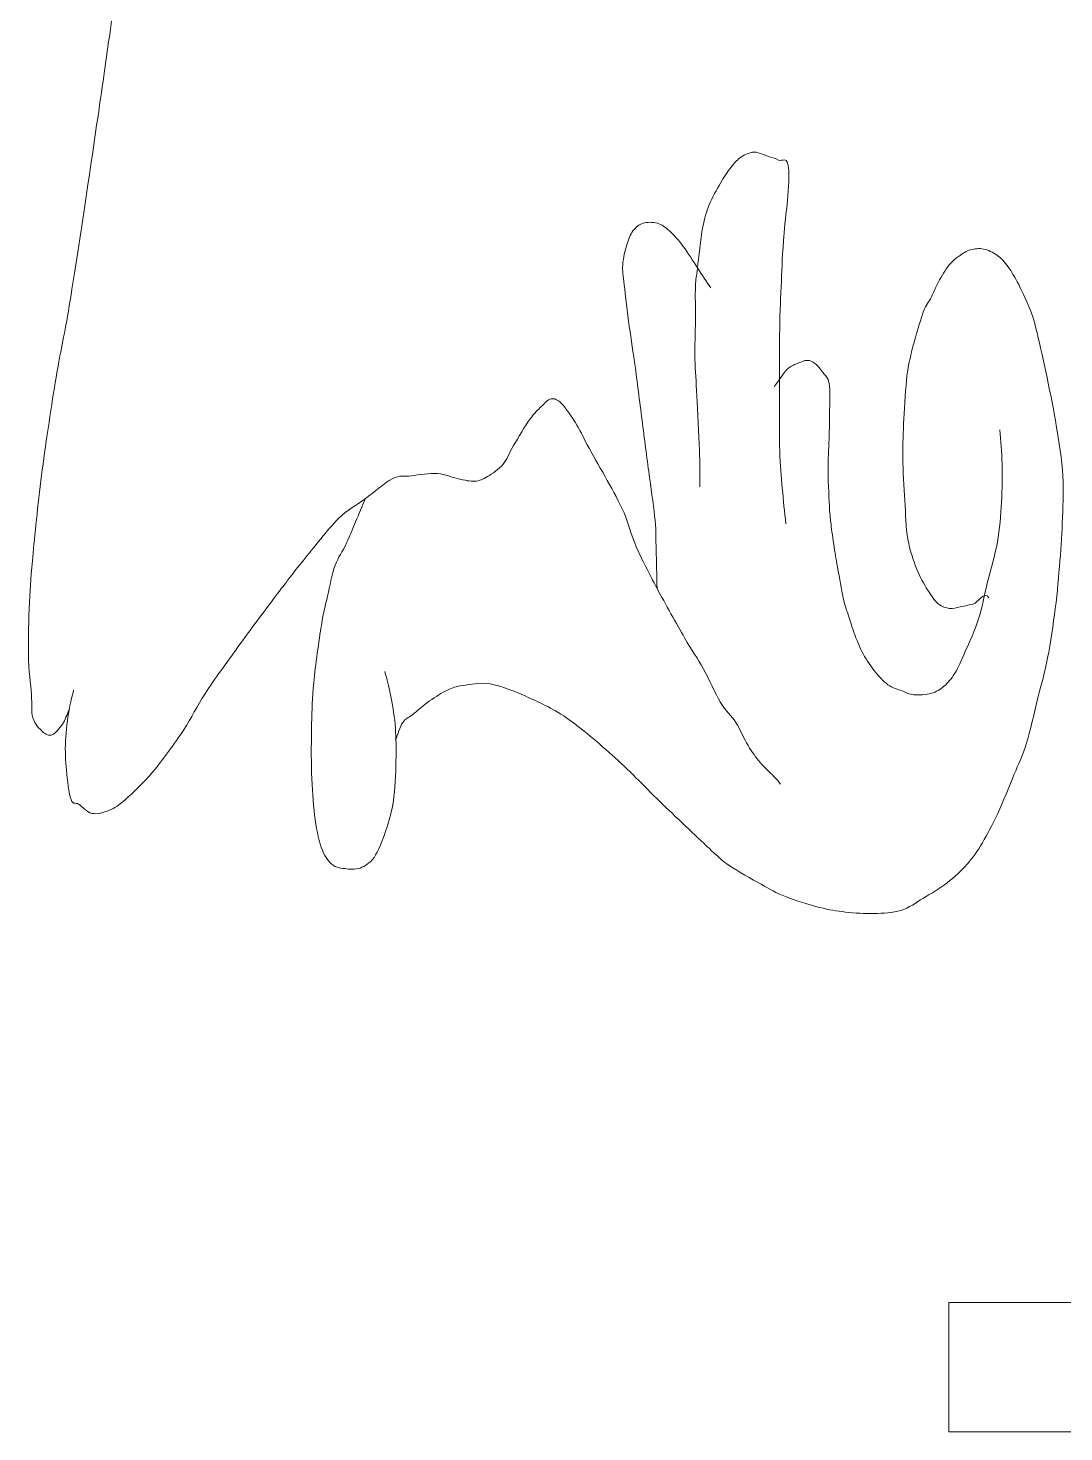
# Model space of a CAD drawing. Header units: millimetres. Extents: x -201 to 216, y -156 to 135.
# Drawn here: x 21.95 to 43.95, y -48.68 to -18.84 of the extents above; entities that cross this region are included whole.
import ezdxf

# ---------------------------------------------------------------- set-up
doc = ezdxf.new("R2010")
doc.units = ezdxf.units.MM
doc.header["$MEASUREMENT"] = 0
doc.layers.add('Camada 1', color=7, linetype='Continuous')

msp = doc.modelspace()

# ---------------------------------------------------------------- linework, layer by layer
at = {"layer": 'Camada 1', "color": 240, "lineweight": 9}
msp.add_lwpolyline([(41.504, -48.6843), (46.1448, -48.6843), (46.1448, -45.9343), (41.504, -45.9343), (41.504, -48.6843)], close=True, dxfattribs=at)
at = {"layer": 'Camada 1', "color": 250, "lineweight": 9}
for points, knots in [([(22.8164, -33.3409), (22.7695, -33.4392), (22.7357, -33.5477), (22.6757, -33.6357), (22.6757, -33.6357), (22.6157, -33.7237), (22.5314, -33.8371), (22.4594, -33.865), (22.4594, -33.865), (22.3874, -33.8928), (22.3235, -33.8603), (22.2542, -33.7995), (22.2542, -33.7995), (22.1848, -33.7386), (22.0932, -33.6508), (22.0491, -33.5047), (22.0491, -33.5047), (22.005, -33.3585), (22.0331, -33.2372), (22.0171, -33.0133), (22.0171, -33.0133), (22.001, -32.7895), (21.9599, -32.4926), (21.9529, -32.1617), (21.9529, -32.1617), (21.9459, -31.8309), (21.9588, -31.4095), (21.9753, -31.0481), (21.9753, -31.0481), (21.9918, -30.6867), (22.0063, -30.47), (22.0517, -29.9999), (22.0517, -29.9999), (22.0972, -29.5299), (22.166, -28.8543), (22.2476, -28.2312), (22.2476, -28.2312), (22.3292, -27.6081), (22.4485, -26.8287), (22.5408, -26.266), (22.5408, -26.266), (22.6331, -25.7032), (22.7035, -25.4419), (22.8012, -24.8575), (22.8012, -24.8575), (22.8989, -24.2731), (23.0129, -23.5146), (23.1269, -22.7612), (23.1269, -22.7612), (23.2409, -22.0079), (23.3839, -21.0362), (23.4853, -20.3374), (23.4853, -20.3374), (23.5867, -19.6387), (23.6443, -19.2406), (23.7352, -18.5687), (23.7352, -18.5687), (23.826, -17.8967), (23.9574, -16.9728), (24.0303, -16.3055), (24.0303, -16.3055), (24.1032, -15.6382), (24.1244, -15.1533), (24.1718, -14.5737), (24.1718, -14.5737), (24.2191, -13.9942), (24.2869, -13.3274), (24.3143, -12.8284), (24.3143, -12.8284), (24.3418, -12.3294), (24.3294, -12.0773), (24.3359, -11.5921), (24.3359, -11.5921), (24.3424, -11.1069), (24.3566, -10.4215), (24.3534, -9.9172), (24.3534, -9.9172), (24.3502, -9.413), (24.3252, -8.9703), (24.3165, -8.5707), (24.3165, -8.5707), (24.3077, -8.1711), (24.298, -7.8329), (24.3009, -7.5198), (24.3009, -7.5198), (24.3039, -7.2068), (24.314, -7.0032), (24.3341, -6.6987), (24.3341, -6.6987), (24.3543, -6.3943), (24.385, -5.9787), (24.4217, -5.6971), (24.4217, -5.6971), (24.4584, -5.4155), (24.4994, -5.3134), (24.5525, -5.0239), (24.5525, -5.0239), (24.6055, -4.7344), (24.6943, -4.2582), (24.7402, -3.9602), (24.7402, -3.9602), (24.7861, -3.6622), (24.8036, -3.4637), (24.8272, -3.2396), (24.8272, -3.2396), (24.8508, -3.0156), (24.8779, -2.8401), (24.8817, -2.6173), (24.8817, -2.6173), (24.8855, -2.3946), (24.8805, -2.2107), (24.8498, -1.9295), (24.8498, -1.9295), (24.8191, -1.6482), (24.7514, -1.2421), (24.6993, -0.9468), (24.6993, -0.9468), (24.6472, -0.6516), (24.6024, -0.4883), (24.5378, -0.1607), (24.5378, -0.1607), (24.4732, 0.1668), (24.3871, 0.6417), (24.3118, 1.0184), (24.3118, 1.0184), (24.2364, 1.3951), (24.1632, 1.787), (24.0857, 2.0993), (24.0857, 2.0993), (24.0082, 2.4116), (23.9368, 2.5295), (23.8486, 2.8854), (23.8486, 2.8854), (23.7603, 3.2413), (23.6637, 3.7096), (23.5578, 4.2283), (23.5578, 4.2283), (23.452, 4.7471), (23.3067, 5.5003), (23.2134, 5.9971), (23.2134, 5.9971), (23.1201, 6.4939), (23.0736, 6.8211), (22.9982, 7.209), (22.9982, 7.209), (22.9228, 7.5969), (22.8243, 7.9721), (22.7613, 8.3226), (22.7613, 8.3226), (22.6984, 8.6732), (22.6719, 9.0097), (22.6216, 9.3053), (22.6216, 9.3053), (22.5713, 9.6008), (22.5068, 9.8289), (22.4601, 10.0914), (22.4601, 10.0914), (22.4134, 10.3539), (22.3777, 10.5987), (22.3419, 10.8775), (22.3419, 10.8775), (22.306, 11.1563), (22.2703, 11.5435), (22.2453, 11.7618), (22.2453, 11.7618), (22.2202, 11.9802), (22.2095, 12.0457), (22.1916, 12.1877)], [0, 0, 0, 0, 0.0232558, 0.0232558, 0.0232558, 0.0232558, 0.0465116, 0.0465116, 0.0465116, 0.0465116, 0.0697674, 0.0697674, 0.0697674, 0.0697674, 0.0930233, 0.0930233, 0.0930233, 0.0930233, 0.1162791, 0.1162791, 0.1162791, 0.1162791, 0.1395349, 0.1395349, 0.1395349, 0.1395349, 0.1627907, 0.1627907, 0.1627907, 0.1627907, 0.1860465, 0.1860465, 0.1860465, 0.1860465, 0.2093023, 0.2093023, 0.2093023, 0.2093023, 0.2325581, 0.2325581, 0.2325581, 0.2325581, 0.255814, 0.255814, 0.255814, 0.255814, 0.2790698, 0.2790698, 0.2790698, 0.2790698, 0.3023256, 0.3023256, 0.3023256, 0.3023256, 0.3255814, 0.3255814, 0.3255814, 0.3255814, 0.3488372, 0.3488372, 0.3488372, 0.3488372, 0.372093, 0.372093, 0.372093, 0.372093, 0.3953488, 0.3953488, 0.3953488, 0.3953488, 0.4186047, 0.4186047, 0.4186047, 0.4186047, 0.4418605, 0.4418605, 0.4418605, 0.4418605, 0.4651163, 0.4651163, 0.4651163, 0.4651163, 0.4883721, 0.4883721, 0.4883721, 0.4883721, 0.5116279, 0.5116279, 0.5116279, 0.5116279, 0.5348837, 0.5348837, 0.5348837, 0.5348837, 0.5581395, 0.5581395, 0.5581395, 0.5581395, 0.5813953, 0.5813953, 0.5813953, 0.5813953, 0.6046512, 0.6046512, 0.6046512, 0.6046512, 0.627907, 0.627907, 0.627907, 0.627907, 0.6511628, 0.6511628, 0.6511628, 0.6511628, 0.6744186, 0.6744186, 0.6744186, 0.6744186, 0.6976744, 0.6976744, 0.6976744, 0.6976744, 0.7209302, 0.7209302, 0.7209302, 0.7209302, 0.744186, 0.744186, 0.744186, 0.744186, 0.7674419, 0.7674419, 0.7674419, 0.7674419, 0.7906977, 0.7906977, 0.7906977, 0.7906977, 0.8139535, 0.8139535, 0.8139535, 0.8139535, 0.8372093, 0.8372093, 0.8372093, 0.8372093, 0.8604651, 0.8604651, 0.8604651, 0.8604651, 0.8837209, 0.8837209, 0.8837209, 0.8837209, 0.9069767, 0.9069767, 0.9069767, 0.9069767, 0.9302326, 0.9302326, 0.9302326, 0.9302326, 0.9534884, 0.9534884, 0.9534884, 0.9534884, 1, 1, 1, 1]), ([(36.2184, -28.5915), (36.215, -28.3295), (36.2187, -28.1279), (36.2082, -27.8054), (36.2082, -27.8054), (36.1976, -27.4829), (36.171, -26.9811), (36.155, -26.659), (36.155, -26.659), (36.139, -26.3369), (36.1176, -26.1418), (36.1124, -25.8729), (36.1124, -25.8729), (36.1072, -25.604), (36.1218, -25.3106), (36.1238, -25.054), (36.1238, -25.054), (36.1258, -24.7975), (36.1169, -24.5213), (36.1243, -24.3334), (36.1243, -24.3334), (36.1317, -24.1456), (36.1425, -24.1478), (36.1678, -23.9404), (36.1678, -23.9404), (36.1932, -23.7329), (36.2343, -23.3158), (36.2765, -23.0888), (36.2765, -23.0888), (36.3187, -22.8617), (36.3536, -22.7572), (36.4174, -22.5975), (36.4174, -22.5975), (36.4811, -22.4377), (36.5775, -22.2727), (36.6554, -22.1389), (36.6554, -22.1389), (36.7333, -22.0051), (36.8108, -21.8881), (36.8843, -21.7949), (36.8843, -21.7949), (36.9578, -21.7017), (37.0195, -21.6333), (37.0957, -21.581), (37.0957, -21.581), (37.1719, -21.5288), (37.2752, -21.496), (37.3395, -21.4824), (37.3395, -21.4824), (37.4038, -21.4687), (37.4208, -21.4824), (37.4804, -21.4987), (37.4804, -21.4987), (37.5399, -21.5151), (37.6284, -21.5564), (37.697, -21.581), (37.697, -21.581), (37.7656, -21.6056), (37.8229, -21.5973), (37.8919, -21.6468), (37.8919, -21.6468), (37.9609, -21.6963), (38.0868, -21.5139), (38.1084, -21.8772), (38.1084, -21.8772), (38.13, -22.2404), (38.021, -22.9463), (37.9936, -23.3577), (37.9936, -23.3577), (37.9661, -23.7692), (37.9578, -24.0075), (37.9441, -24.3448), (37.9441, -24.3448), (37.9303, -24.682), (37.9165, -24.9694), (37.9108, -25.3811), (37.9108, -25.3811), (37.9051, -25.7928), (37.9089, -26.4028), (37.9097, -26.8123), (37.9097, -26.8123), (37.9104, -27.2219), (37.9055, -27.5351), (37.9153, -27.8382), (37.9153, -27.8382), (37.9252, -28.1412), (37.9474, -28.3675), (37.9688, -28.6243), (37.9688, -28.6243), (37.9902, -28.881), (38.0188, -29.1265), (38.0438, -29.3776)], [0, 0, 0, 0, 0.0416667, 0.0416667, 0.0416667, 0.0416667, 0.0833333, 0.0833333, 0.0833333, 0.0833333, 0.125, 0.125, 0.125, 0.125, 0.1666667, 0.1666667, 0.1666667, 0.1666667, 0.2083333, 0.2083333, 0.2083333, 0.2083333, 0.25, 0.25, 0.25, 0.25, 0.2916667, 0.2916667, 0.2916667, 0.2916667, 0.3333333, 0.3333333, 0.3333333, 0.3333333, 0.375, 0.375, 0.375, 0.375, 0.4166667, 0.4166667, 0.4166667, 0.4166667, 0.4583333, 0.4583333, 0.4583333, 0.4583333, 0.5, 0.5, 0.5, 0.5, 0.5416667, 0.5416667, 0.5416667, 0.5416667, 0.5833333, 0.5833333, 0.5833333, 0.5833333, 0.625, 0.625, 0.625, 0.625, 0.6666667, 0.6666667, 0.6666667, 0.6666667, 0.7083333, 0.7083333, 0.7083333, 0.7083333, 0.75, 0.75, 0.75, 0.75, 0.7916667, 0.7916667, 0.7916667, 0.7916667, 0.8333333, 0.8333333, 0.8333333, 0.8333333, 0.875, 0.875, 0.875, 0.875, 0.9166667, 0.9166667, 0.9166667, 0.9166667, 1, 1, 1, 1]), ([(36.4485, -24.3662), (36.3549, -24.2243), (36.265, -24.0878), (36.1678, -23.9404), (36.1678, -23.9404), (36.0707, -23.793), (35.9647, -23.6129), (35.8656, -23.4818), (35.8656, -23.4818), (35.7666, -23.3507), (35.6662, -23.2364), (35.5742, -23.1543), (35.5742, -23.1543), (35.4821, -23.0722), (35.4091, -23.0179), (35.315, -22.9905), (35.315, -22.9905), (35.2208, -22.9631), (35.0995, -22.963), (35.0124, -22.9905), (35.0124, -22.9905), (34.9253, -23.018), (34.855, -23.0764), (34.7962, -23.1543), (34.7962, -23.1543), (34.7374, -23.2322), (34.7031, -23.3268), (34.6663, -23.4491), (34.6663, -23.4491), (34.6295, -23.5713), (34.5894, -23.7215), (34.5795, -23.8749), (34.5795, -23.8749), (34.5697, -24.0282), (34.5884, -24.082), (34.6116, -24.3007), (34.6116, -24.3007), (34.6349, -24.5193), (34.6796, -24.8903), (34.719, -25.1851), (34.719, -25.1851), (34.7584, -25.4798), (34.8014, -25.7255), (34.848, -26.0694), (34.848, -26.0694), (34.8946, -26.4133), (34.9483, -26.861), (34.9984, -27.2486), (34.9984, -27.2486), (35.0485, -27.6362), (35.104, -28.0511), (35.1488, -28.395), (35.1488, -28.395), (35.1936, -28.7389), (35.2436, -29.0534), (35.267, -29.3121), (35.267, -29.3121), (35.2903, -29.5708), (35.2811, -29.6942), (35.2881, -29.9344), (35.2881, -29.9344), (35.2951, -30.1746), (35.3021, -30.4803), (35.3091, -30.7533)], [0, 0, 0, 0, 0.0588235, 0.0588235, 0.0588235, 0.0588235, 0.1176471, 0.1176471, 0.1176471, 0.1176471, 0.1764706, 0.1764706, 0.1764706, 0.1764706, 0.2352941, 0.2352941, 0.2352941, 0.2352941, 0.2941176, 0.2941176, 0.2941176, 0.2941176, 0.3529412, 0.3529412, 0.3529412, 0.3529412, 0.4117647, 0.4117647, 0.4117647, 0.4117647, 0.4705882, 0.4705882, 0.4705882, 0.4705882, 0.5294118, 0.5294118, 0.5294118, 0.5294118, 0.5882353, 0.5882353, 0.5882353, 0.5882353, 0.6470588, 0.6470588, 0.6470588, 0.6470588, 0.7058824, 0.7058824, 0.7058824, 0.7058824, 0.7647059, 0.7647059, 0.7647059, 0.7647059, 0.8235294, 0.8235294, 0.8235294, 0.8235294, 0.8823529, 0.8823529, 0.8823529, 0.8823529, 1, 1, 1, 1]), ([(42.3539, -30.9498), (42.2858, -30.7957), (42.0891, -31.0699), (42.0405, -31.0808), (42.0405, -31.0808), (41.9918, -31.0918), (41.8351, -31.13), (41.7487, -31.1463), (41.7487, -31.1463), (41.6622, -31.1627), (41.5995, -31.19), (41.5218, -31.1791), (41.5218, -31.1791), (41.444, -31.1682), (41.3622, -31.1469), (41.2841, -31.0808), (41.2841, -31.0808), (41.206, -31.0147), (41.135, -30.912), (41.0574, -30.786), (41.0574, -30.786), (40.9799, -30.6601), (40.8908, -30.5093), (40.8201, -30.3275), (40.8201, -30.3275), (40.7493, -30.1457), (40.6794, -29.9529), (40.6368, -29.7052), (40.6368, -29.7052), (40.5943, -29.4575), (40.5904, -29.1759), (40.5726, -28.8863), (40.5726, -28.8863), (40.5548, -28.5967), (40.5335, -28.2603), (40.5301, -27.9692), (40.5301, -27.9692), (40.5267, -27.6781), (40.5377, -27.4402), (40.5523, -27.1503), (40.5523, -27.1503), (40.5669, -26.8604), (40.5906, -26.4718), (40.6178, -26.2332), (40.6178, -26.2332), (40.645, -25.9946), (40.6837, -25.8698), (40.7137, -25.7342), (40.7137, -25.7342), (40.7438, -25.5986), (40.7549, -25.5669), (40.7979, -25.4216), (40.7979, -25.4216), (40.8409, -25.2762), (40.9147, -25.0073), (40.9717, -24.8623), (40.9717, -24.8623), (41.0287, -24.7172), (41.0847, -24.6622), (41.1371, -24.5579), (41.1371, -24.5579), (41.1896, -24.4537), (41.2243, -24.3496), (41.2863, -24.2371), (41.2863, -24.2371), (41.3484, -24.1246), (41.4352, -23.9763), (41.5087, -23.8841), (41.5087, -23.8841), (41.5822, -23.792), (41.6487, -23.7416), (41.7255, -23.6867), (41.7255, -23.6867), (41.8024, -23.6319), (41.8824, -23.5798), (41.9694, -23.5551), (41.9694, -23.5551), (42.0563, -23.5305), (42.1515, -23.5195), (42.2457, -23.5387), (42.2457, -23.5387), (42.3399, -23.5579), (42.4457, -23.607), (42.5327, -23.6703), (42.5327, -23.6703), (42.6196, -23.7335), (42.6885, -23.8125), (42.7654, -23.917), (42.7654, -23.917), (42.8423, -24.0215), (42.9095, -24.1305), (42.9926, -24.2953), (42.9926, -24.2953), (43.0757, -24.4602), (43.1895, -24.6969), (43.263, -24.904), (43.263, -24.904), (43.3365, -25.1112), (43.3674, -25.2629), (43.4304, -25.5292), (43.4304, -25.5292), (43.4935, -25.7954), (43.5843, -26.2255), (43.641, -26.4997), (43.641, -26.4997), (43.6977, -26.7739), (43.7234, -26.8852), (43.7705, -27.1742), (43.7705, -27.1742), (43.8175, -27.4632), (43.8969, -27.8784), (43.9227, -28.2312), (43.9227, -28.2312), (43.9485, -28.584), (43.9312, -28.9233), (43.922, -29.2466), (43.922, -29.2466), (43.9127, -29.5698), (43.8927, -29.8412), (43.8672, -30.1637), (43.8672, -30.1637), (43.8417, -30.4862), (43.8128, -30.8342), (43.7692, -31.1791), (43.7692, -31.1791), (43.7256, -31.524), (43.6681, -31.9092), (43.6064, -32.2272), (43.6064, -32.2272), (43.5446, -32.5453), (43.4763, -32.7731), (43.4004, -33.0789), (43.4004, -33.0789), (43.3246, -33.3846), (43.2365, -33.787), (43.1512, -34.0615), (43.1512, -34.0615), (43.0658, -34.336), (42.9924, -34.4709), (42.8913, -34.7166), (42.8913, -34.7166), (42.7903, -34.9622), (42.6569, -35.295), (42.545, -35.5354), (42.545, -35.5354), (42.433, -35.7758), (42.3287, -35.9773), (42.2203, -36.1578), (42.2203, -36.1578), (42.112, -36.3382), (42.0205, -36.4741), (41.8958, -36.6163), (41.8958, -36.6163), (41.7712, -36.7586), (41.6292, -36.8892), (41.4741, -37.0094), (41.4741, -37.0094), (41.319, -37.1296), (41.13, -37.2387), (40.966, -37.3369), (40.966, -37.3369), (40.8021, -37.4352), (40.6656, -37.5443), (40.4904, -37.599), (40.4904, -37.599), (40.3153, -37.6536), (40.1141, -37.659), (39.9177, -37.6645), (39.9177, -37.6645), (39.7213, -37.6699), (39.5053, -37.6535), (39.3126, -37.6317), (39.3126, -37.6317), (39.1199, -37.6099), (38.9741, -37.588), (38.7616, -37.5334), (38.7616, -37.5334), (38.5492, -37.4789), (38.2449, -37.3861), (38.0379, -37.3042), (38.0379, -37.3042), (37.8308, -37.2223), (37.7174, -37.1513), (37.5194, -37.0421), (37.5194, -37.0421), (37.3214, -36.9329), (37.0263, -36.7692), (36.8498, -36.6491), (36.8498, -36.6491), (36.6733, -36.529), (36.6986, -36.5399), (36.4611, -36.3215), (36.4611, -36.3215), (36.2235, -36.1032), (35.7646, -35.6664), (35.4245, -35.3389), (35.4245, -35.3389), (35.0844, -35.0114), (34.7606, -34.662), (34.4204, -34.3563), (34.4204, -34.3563), (34.0802, -34.0506), (33.7008, -33.7232), (33.3837, -33.5047), (33.3837, -33.5047), (33.0666, -33.2861), (32.7898, -33.1662), (32.5196, -33.0461), (32.5196, -33.0461), (32.2495, -32.926), (31.9872, -32.8223), (31.7635, -32.7841), (31.7635, -32.7841), (31.5398, -32.7459), (31.3314, -32.795), (31.18, -32.8168), (31.18, -32.8168), (31.0286, -32.8387), (30.973, -32.8605), (30.8558, -32.9151), (30.8558, -32.9151), (30.7385, -32.9697), (30.6017, -33.057), (30.4774, -33.1444), (30.4774, -33.1444), (30.3531, -33.2317), (30.2053, -33.3627), (30.1098, -33.4392), (30.1098, -33.4392), (30.0143, -33.5156), (29.9653, -33.5108), (29.9044, -33.6029), (29.9044, -33.6029), (29.8435, -33.695), (29.8033, -33.854), (29.7528, -33.9796)], [0, 0, 0, 0, 0.0166667, 0.0166667, 0.0166667, 0.0166667, 0.0333333, 0.0333333, 0.0333333, 0.0333333, 0.05, 0.05, 0.05, 0.05, 0.0666667, 0.0666667, 0.0666667, 0.0666667, 0.0833333, 0.0833333, 0.0833333, 0.0833333, 0.1, 0.1, 0.1, 0.1, 0.1166667, 0.1166667, 0.1166667, 0.1166667, 0.1333333, 0.1333333, 0.1333333, 0.1333333, 0.15, 0.15, 0.15, 0.15, 0.1666667, 0.1666667, 0.1666667, 0.1666667, 0.1833333, 0.1833333, 0.1833333, 0.1833333, 0.2, 0.2, 0.2, 0.2, 0.2166667, 0.2166667, 0.2166667, 0.2166667, 0.2333333, 0.2333333, 0.2333333, 0.2333333, 0.25, 0.25, 0.25, 0.25, 0.2666667, 0.2666667, 0.2666667, 0.2666667, 0.2833333, 0.2833333, 0.2833333, 0.2833333, 0.3, 0.3, 0.3, 0.3, 0.3166667, 0.3166667, 0.3166667, 0.3166667, 0.3333333, 0.3333333, 0.3333333, 0.3333333, 0.35, 0.35, 0.35, 0.35, 0.3666667, 0.3666667, 0.3666667, 0.3666667, 0.3833333, 0.3833333, 0.3833333, 0.3833333, 0.4, 0.4, 0.4, 0.4, 0.4166667, 0.4166667, 0.4166667, 0.4166667, 0.4333333, 0.4333333, 0.4333333, 0.4333333, 0.45, 0.45, 0.45, 0.45, 0.4666667, 0.4666667, 0.4666667, 0.4666667, 0.4833333, 0.4833333, 0.4833333, 0.4833333, 0.5, 0.5, 0.5, 0.5, 0.5166667, 0.5166667, 0.5166667, 0.5166667, 0.5333333, 0.5333333, 0.5333333, 0.5333333, 0.55, 0.55, 0.55, 0.55, 0.5666667, 0.5666667, 0.5666667, 0.5666667, 0.5833333, 0.5833333, 0.5833333, 0.5833333, 0.6, 0.6, 0.6, 0.6, 0.6166667, 0.6166667, 0.6166667, 0.6166667, 0.6333333, 0.6333333, 0.6333333, 0.6333333, 0.65, 0.65, 0.65, 0.65, 0.6666667, 0.6666667, 0.6666667, 0.6666667, 0.6833333, 0.6833333, 0.6833333, 0.6833333, 0.7, 0.7, 0.7, 0.7, 0.7166667, 0.7166667, 0.7166667, 0.7166667, 0.7333333, 0.7333333, 0.7333333, 0.7333333, 0.75, 0.75, 0.75, 0.75, 0.7666667, 0.7666667, 0.7666667, 0.7666667, 0.7833333, 0.7833333, 0.7833333, 0.7833333, 0.8, 0.8, 0.8, 0.8, 0.8166667, 0.8166667, 0.8166667, 0.8166667, 0.8333333, 0.8333333, 0.8333333, 0.8333333, 0.85, 0.85, 0.85, 0.85, 0.8666667, 0.8666667, 0.8666667, 0.8666667, 0.8833333, 0.8833333, 0.8833333, 0.8833333, 0.9, 0.9, 0.9, 0.9, 0.9166667, 0.9166667, 0.9166667, 0.9166667, 0.9333333, 0.9333333, 0.9333333, 0.9333333, 0.95, 0.95, 0.95, 0.95, 0.9666667, 0.9666667, 0.9666667, 0.9666667, 1, 1, 1, 1]), ([(37.7975, -26.4625), (37.8877, -26.3424), (37.9864, -26.1845), (38.0679, -26.1022), (38.0679, -26.1022), (38.1495, -26.0199), (38.212, -26.0039), (38.2841, -25.9712), (38.2841, -25.9712), (38.3562, -25.9384), (38.4368, -25.9057), (38.5003, -25.9057), (38.5003, -25.9057), (38.5637, -25.9057), (38.6062, -25.9273), (38.6623, -25.9712), (38.6623, -25.9712), (38.7185, -26.015), (38.7845, -26.0965), (38.835, -26.1677), (38.835, -26.1677), (38.8856, -26.2388), (38.9381, -26.2486), (38.9645, -26.397), (38.9645, -26.397), (38.9909, -26.5453), (38.9751, -26.757), (38.9749, -26.9538), (38.9749, -26.9538), (38.9748, -27.1506), (38.9692, -27.3578), (38.9636, -27.5761), (38.9636, -27.5761), (38.9581, -27.7945), (38.9396, -28.0101), (38.9415, -28.264), (38.9415, -28.264), (38.9434, -28.5178), (38.9636, -28.8943), (38.9751, -29.0901), (38.9751, -29.0901), (38.9866, -29.286), (38.9925, -29.2943), (39.0101, -29.4356), (39.0101, -29.4356), (39.0276, -29.577), (39.0545, -29.7741), (39.0801, -29.9374), (39.0801, -29.9374), (39.1057, -30.1006), (39.1309, -30.2349), (39.1637, -30.4144), (39.1637, -30.4144), (39.1965, -30.594), (39.2444, -30.8702), (39.277, -31.0149), (39.277, -31.0149), (39.3096, -31.1597), (39.3256, -31.1753), (39.3581, -31.2781), (39.3581, -31.2781), (39.3905, -31.381), (39.421, -31.4963), (39.4715, -31.6323), (39.4715, -31.6323), (39.5221, -31.7683), (39.5865, -31.9496), (39.6608, -32.0929), (39.6608, -32.0929), (39.735, -32.2362), (39.8229, -32.3696), (39.9151, -32.4877), (39.9151, -32.4877), (40.0073, -32.6059), (40.1122, -32.7261), (40.2128, -32.8003), (40.2128, -32.8003), (40.3134, -32.8746), (40.424, -32.8964), (40.516, -32.9319), (40.516, -32.9319), (40.6081, -32.9675), (40.6611, -33.0059), (40.7651, -33.0141), (40.7651, -33.0141), (40.8692, -33.0223), (41.0321, -33.0115), (41.1389, -32.9813), (41.1389, -32.9813), (41.2458, -32.9511), (41.3228, -32.902), (41.4045, -32.8332), (41.4045, -32.8332), (41.4861, -32.7644), (41.5622, -32.6692), (41.6268, -32.57), (41.6268, -32.57), (41.6913, -32.4708), (41.7061, -32.4291), (41.7895, -32.241), (41.7895, -32.241), (41.8729, -32.0528), (42.0358, -31.7141), (42.1266, -31.4411), (42.1266, -31.4411), (42.2175, -31.1682), (42.2613, -30.8948), (42.33, -30.6164), (42.33, -30.6164), (42.3986, -30.338), (42.4885, -30.0577), (42.5385, -29.7707), (42.5385, -29.7707), (42.5885, -29.4837), (42.609, -29.1997), (42.6256, -28.9191), (42.6256, -28.9191), (42.6421, -28.6384), (42.6422, -28.3581), (42.637, -28.1002), (42.637, -28.1002), (42.6318, -27.8423), (42.6085, -27.6198), (42.5943, -27.3796)], [0, 0, 0, 0, 0.03125, 0.03125, 0.03125, 0.03125, 0.0625, 0.0625, 0.0625, 0.0625, 0.09375, 0.09375, 0.09375, 0.09375, 0.125, 0.125, 0.125, 0.125, 0.15625, 0.15625, 0.15625, 0.15625, 0.1875, 0.1875, 0.1875, 0.1875, 0.21875, 0.21875, 0.21875, 0.21875, 0.25, 0.25, 0.25, 0.25, 0.28125, 0.28125, 0.28125, 0.28125, 0.3125, 0.3125, 0.3125, 0.3125, 0.34375, 0.34375, 0.34375, 0.34375, 0.375, 0.375, 0.375, 0.375, 0.40625, 0.40625, 0.40625, 0.40625, 0.4375, 0.4375, 0.4375, 0.4375, 0.46875, 0.46875, 0.46875, 0.46875, 0.5, 0.5, 0.5, 0.5, 0.53125, 0.53125, 0.53125, 0.53125, 0.5625, 0.5625, 0.5625, 0.5625, 0.59375, 0.59375, 0.59375, 0.59375, 0.625, 0.625, 0.625, 0.625, 0.65625, 0.65625, 0.65625, 0.65625, 0.6875, 0.6875, 0.6875, 0.6875, 0.71875, 0.71875, 0.71875, 0.71875, 0.75, 0.75, 0.75, 0.75, 0.78125, 0.78125, 0.78125, 0.78125, 0.8125, 0.8125, 0.8125, 0.8125, 0.84375, 0.84375, 0.84375, 0.84375, 0.875, 0.875, 0.875, 0.875, 0.90625, 0.90625, 0.90625, 0.90625, 0.9375, 0.9375, 0.9375, 0.9375, 1, 1, 1, 1]), ([(29.108, -28.8493), (29.2993, -28.7073), (29.5194, -28.5033), (29.6841, -28.4212), (29.6841, -28.4212), (29.8488, -28.3391), (29.932, -28.3772), (30.092, -28.3586), (30.092, -28.3586), (30.252, -28.34), (30.4782, -28.2984), (30.6446, -28.3093), (30.6446, -28.3093), (30.8109, -28.3202), (30.9569, -28.397), (31.0887, -28.4244), (31.0887, -28.4244), (31.2204, -28.4518), (31.332, -28.4821), (31.4352, -28.4739), (31.4352, -28.4739), (31.5385, -28.4657), (31.6057, -28.4355), (31.7062, -28.3751), (31.7062, -28.3751), (31.8067, -28.3147), (31.9439, -28.2226), (32.0368, -28.1119), (32.0368, -28.1119), (32.1298, -28.0013), (32.1636, -27.8773), (32.2592, -27.7171), (32.2592, -27.7171), (32.3548, -27.5568), (32.5122, -27.2888), (32.6106, -27.1503), (32.6106, -27.1503), (32.7089, -27.0119), (32.7745, -26.9593), (32.8484, -26.8883), (32.8484, -26.8883), (32.9224, -26.8173), (32.9804, -26.7355), (33.0539, -26.7245), (33.0539, -26.7245), (33.1274, -26.7135), (33.188, -26.7291), (33.2807, -26.8228), (33.2807, -26.8228), (33.3734, -26.9165), (33.5072, -27.1227), (33.6045, -27.2813), (33.6045, -27.2813), (33.7018, -27.4399), (33.7556, -27.5761), (33.8635, -27.7726), (33.8635, -27.7726), (33.9713, -27.9692), (34.1278, -28.2312), (34.252, -28.4605), (34.252, -28.4605), (34.376, -28.6898), (34.5051, -28.9127), (34.608, -29.1483), (34.608, -29.1483), (34.7109, -29.384), (34.7496, -29.6007), (34.8668, -29.8689), (34.8668, -29.8689), (34.9839, -30.1372), (35.1382, -30.4312), (35.3091, -30.7533), (35.3091, -30.7533), (35.48, -31.0754), (35.7281, -31.5175), (35.8918, -31.8014), (35.8918, -31.8014), (36.0554, -32.0853), (36.1633, -32.2271), (36.2911, -32.4565), (36.2911, -32.4565), (36.4189, -32.6859), (36.5424, -32.9855), (36.6579, -33.1771), (36.6579, -33.1771), (36.7734, -33.3688), (36.8844, -33.4497), (36.9817, -33.6029), (36.9817, -33.6029), (37.0792, -33.7562), (37.1542, -33.952), (37.2407, -34.0942), (37.2407, -34.0942), (37.3272, -34.2365), (37.4079, -34.3453), (37.4998, -34.4546), (37.4998, -34.4546), (37.5916, -34.5638), (37.7193, -34.6729), (37.7913, -34.7493), (37.7913, -34.7493), (37.8632, -34.8258), (37.8849, -34.8585), (37.9316, -34.9131)], [0, 0, 0, 0, 0.037037, 0.037037, 0.037037, 0.037037, 0.0740741, 0.0740741, 0.0740741, 0.0740741, 0.1111111, 0.1111111, 0.1111111, 0.1111111, 0.1481481, 0.1481481, 0.1481481, 0.1481481, 0.1851852, 0.1851852, 0.1851852, 0.1851852, 0.2222222, 0.2222222, 0.2222222, 0.2222222, 0.2592593, 0.2592593, 0.2592593, 0.2592593, 0.2962963, 0.2962963, 0.2962963, 0.2962963, 0.3333333, 0.3333333, 0.3333333, 0.3333333, 0.3703704, 0.3703704, 0.3703704, 0.3703704, 0.4074074, 0.4074074, 0.4074074, 0.4074074, 0.4444444, 0.4444444, 0.4444444, 0.4444444, 0.4814815, 0.4814815, 0.4814815, 0.4814815, 0.5185185, 0.5185185, 0.5185185, 0.5185185, 0.5555556, 0.5555556, 0.5555556, 0.5555556, 0.5925926, 0.5925926, 0.5925926, 0.5925926, 0.6296296, 0.6296296, 0.6296296, 0.6296296, 0.6666667, 0.6666667, 0.6666667, 0.6666667, 0.7037037, 0.7037037, 0.7037037, 0.7037037, 0.7407407, 0.7407407, 0.7407407, 0.7407407, 0.7777778, 0.7777778, 0.7777778, 0.7777778, 0.8148148, 0.8148148, 0.8148148, 0.8148148, 0.8518519, 0.8518519, 0.8518519, 0.8518519, 0.8888889, 0.8888889, 0.8888889, 0.8888889, 0.9259259, 0.9259259, 0.9259259, 0.9259259, 1, 1, 1, 1]), ([(22.914, -32.9151), (22.8814, -33.057), (22.8456, -33.1592), (22.8164, -33.3409), (22.8164, -33.3409), (22.7872, -33.5226), (22.7497, -33.7778), (22.7403, -33.9959), (22.7403, -33.9959), (22.7309, -34.2141), (22.7415, -34.408), (22.7614, -34.6183), (22.7614, -34.6183), (22.7813, -34.8287), (22.8101, -35.1067), (22.8582, -35.2406), (22.8582, -35.2406), (22.9063, -35.3746), (22.9464, -35.2898), (23.0202, -35.3389), (23.0202, -35.3389), (23.094, -35.3879), (23.1919, -35.5134), (23.301, -35.5354), (23.301, -35.5354), (23.4101, -35.5575), (23.5492, -35.5191), (23.6684, -35.4699), (23.6684, -35.4699), (23.7876, -35.4207), (23.8592, -35.3772), (24.0143, -35.2406), (24.0143, -35.2406), (24.1694, -35.1041), (24.3925, -34.8969), (24.5983, -34.6511), (24.5983, -34.6511), (24.804, -34.4052), (25.0614, -34.0452), (25.2472, -33.7667), (25.2472, -33.7667), (25.4331, -33.4882), (25.5194, -33.2755), (25.7125, -32.9806), (25.7125, -32.9806), (25.9054, -32.6857), (26.156, -32.3419), (26.4048, -31.998), (26.4048, -31.998), (26.6535, -31.654), (26.9744, -31.2227), (27.2051, -30.9171), (27.2051, -30.9171), (27.4359, -30.6114), (27.5673, -30.4376), (27.7892, -30.1637), (27.7892, -30.1637), (28.011, -29.8899), (28.3161, -29.4935), (28.5364, -29.2741), (28.5364, -29.2741), (28.7567, -29.0546), (28.9168, -28.9915), (29.108, -28.8493)], [0, 0, 0, 0, 0.0588235, 0.0588235, 0.0588235, 0.0588235, 0.1176471, 0.1176471, 0.1176471, 0.1176471, 0.1764706, 0.1764706, 0.1764706, 0.1764706, 0.2352941, 0.2352941, 0.2352941, 0.2352941, 0.2941176, 0.2941176, 0.2941176, 0.2941176, 0.3529412, 0.3529412, 0.3529412, 0.3529412, 0.4117647, 0.4117647, 0.4117647, 0.4117647, 0.4705882, 0.4705882, 0.4705882, 0.4705882, 0.5294118, 0.5294118, 0.5294118, 0.5294118, 0.5882353, 0.5882353, 0.5882353, 0.5882353, 0.6470588, 0.6470588, 0.6470588, 0.6470588, 0.7058824, 0.7058824, 0.7058824, 0.7058824, 0.7647059, 0.7647059, 0.7647059, 0.7647059, 0.8235294, 0.8235294, 0.8235294, 0.8235294, 0.8823529, 0.8823529, 0.8823529, 0.8823529, 1, 1, 1, 1]), ([(29.527, -32.522), (29.5665, -32.6858), (29.6095, -32.827), (29.6455, -33.0133), (29.6455, -33.0133), (29.6815, -33.1997), (29.7223, -33.414), (29.7423, -33.6357), (29.7423, -33.6357), (29.7622, -33.8574), (29.7672, -34.065), (29.7634, -34.3235), (29.7634, -34.3235), (29.7596, -34.582), (29.7511, -34.9232), (29.7195, -35.1751), (29.7195, -35.1751), (29.6879, -35.427), (29.6441, -35.5881), (29.5786, -35.7975), (29.5786, -35.7975), (29.513, -36.0069), (29.4216, -36.2694), (29.3296, -36.4198), (29.3296, -36.4198), (29.2376, -36.5702), (29.1411, -36.6323), (29.0377, -36.6818), (29.0377, -36.6818), (28.9342, -36.7314), (28.8199, -36.7255), (28.7135, -36.7146), (28.7135, -36.7146), (28.607, -36.7037), (28.4918, -36.6941), (28.4002, -36.6163), (28.4002, -36.6163), (28.3086, -36.5385), (28.2369, -36.4371), (28.1736, -36.256), (28.1736, -36.256), (28.1102, -36.075), (28.0681, -35.8339), (28.0336, -35.5682), (28.0336, -35.5682), (27.9991, -35.3024), (27.9801, -35.0078), (27.9694, -34.6838), (27.9694, -34.6838), (27.9588, -34.3599), (27.9628, -33.9585), (27.9702, -33.6357), (27.9702, -33.6357), (27.9777, -33.3128), (27.9794, -33.103), (28.0141, -32.7513), (28.0141, -32.7513), (28.0488, -32.3996), (28.1281, -31.8462), (28.1771, -31.5394), (28.1771, -31.5394), (28.2261, -31.2326), (28.2585, -31.1301), (28.3072, -30.9171), (28.3072, -30.9171), (28.356, -30.7041), (28.4002, -30.456), (28.4698, -30.262), (28.4698, -30.262), (28.5394, -30.068), (28.6122, -30.0063), (28.7187, -29.7707), (28.7187, -29.7707), (28.8252, -29.535), (28.9783, -29.1565), (29.108, -28.8494)], [0, 0, 0, 0, 0.05, 0.05, 0.05, 0.05, 0.1, 0.1, 0.1, 0.1, 0.15, 0.15, 0.15, 0.15, 0.2, 0.2, 0.2, 0.2, 0.25, 0.25, 0.25, 0.25, 0.3, 0.3, 0.3, 0.3, 0.35, 0.35, 0.35, 0.35, 0.4, 0.4, 0.4, 0.4, 0.45, 0.45, 0.45, 0.45, 0.5, 0.5, 0.5, 0.5, 0.55, 0.55, 0.55, 0.55, 0.6, 0.6, 0.6, 0.6, 0.65, 0.65, 0.65, 0.65, 0.7, 0.7, 0.7, 0.7, 0.75, 0.75, 0.75, 0.75, 0.8, 0.8, 0.8, 0.8, 0.85, 0.85, 0.85, 0.85, 0.9, 0.9, 0.9, 0.9, 1, 1, 1, 1])]:
    msp.add_open_spline(points, degree=3, knots=knots, dxfattribs=at)

doc.saveas('drawing.dxf')
